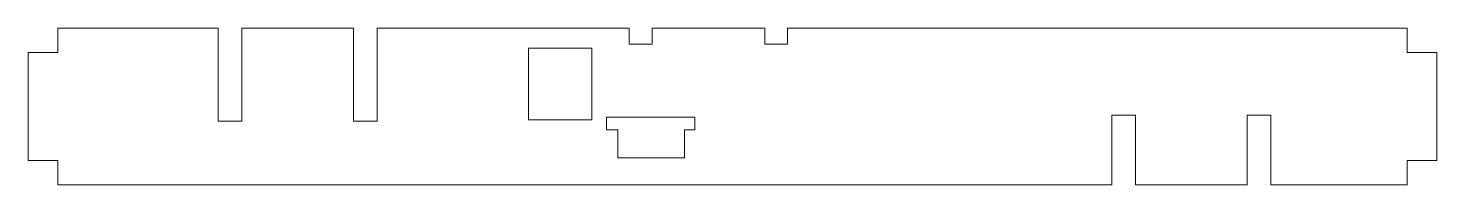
# Model space of a CAD drawing. Header units: millimetres. Extents: x -130 to 130, y -14 to 14.
import ezdxf

# ---------------------------------------------------------------- set-up
doc = ezdxf.new("R2010")
doc.units = ezdxf.units.MM

msp = doc.modelspace()

# ---------------------------------------------------------------- linework, layer by layer
at = {"color": 7, "linetype": 'Continuous', "lineweight": 15}
for p, q in [((-94.96, 14.5), (-124.5, 14.5)), ((-124.5, 14.5), (-124.5, 10)), ((-94.96, 14.5), (-94.96, -2.69)), ((-90.56, -2.69), (-90.56, 14.5)), ((-69.96, 14.5), (-90.56, 14.5)), ((-69.96, 14.5), (-69.96, -2.69)), ((-65.56, -2.69), (-65.56, 14.5)), ((-19.05, 14.5), (-65.56, 14.5)), ((-19.05, 11.5), (-19.05, 14.5)), ((-14.85, 14.5), (-14.85, 11.5)), ((5.95, 14.5), (-14.85, 14.5)), ((5.95, 11.5), (5.95, 14.5)), ((10.15, 14.5), (10.15, 11.5)), ((124.5, 14.5), (10.15, 14.5)), ((124.5, 10), (124.5, 14.5)), ((-37.65, 10.79), (-25.96, 10.79)), ((-37.65, -2.45), (-37.65, 10.79)), ((-25.96, 10.79), (-25.96, -2.45)), ((-14.85, 11.5), (-19.05, 11.5)), ((10.15, 11.5), (5.95, 11.5)), ((-130, 10), (-130, -10)), ((-130, 10), (-124.5, 10)), ((130, 10), (124.5, 10)), ((130, 10), (130, -10)), ((-25.96, -2.45), (-37.65, -2.45)), ((-23.28, -4.29), (-23.28, -2)), ((-6.93, -2), (-23.28, -2)), ((-6.93, -4.29), (-6.93, -2)), ((74.39, -1.6), (69.99, -1.6)), ((69.99, -1.6), (69.99, -14.5)), ((74.39, -14.5), (74.39, -1.6)), ((99.39, -1.6), (94.99, -1.6)), ((94.99, -1.6), (94.99, -14.5)), ((99.39, -14.5), (99.39, -1.6)), ((-94.96, -2.69), (-90.56, -2.69)), ((-69.96, -2.69), (-65.56, -2.69)), ((-21.19, -4.29), (-23.28, -4.29)), ((-21.19, -4.29), (-21.19, -9.47)), ((-8.87, -4.29), (-8.87, -9.47)), ((-6.93, -4.29), (-8.87, -4.29)), ((-130, -10), (-124.5, -10)), ((-124.5, -10), (-124.5, -14.5)), ((-21.19, -9.47), (-8.87, -9.47)), ((130, -10), (124.5, -10)), ((124.5, -14.5), (124.5, -10)), ((-124.5, -14.5), (69.99, -14.5)), ((74.39, -14.5), (94.99, -14.5)), ((99.39, -14.5), (124.5, -14.5))]:
    msp.add_line(p, q, dxfattribs=at)

doc.saveas('drawing.dxf')
